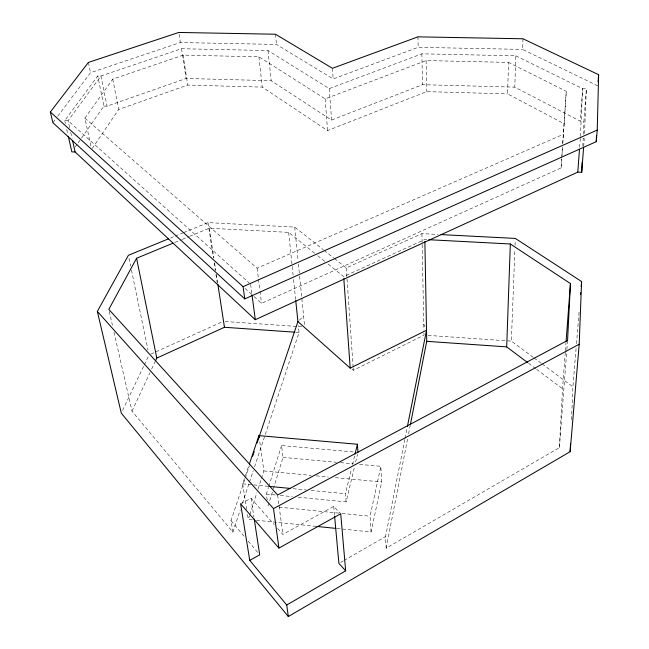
<?xml version="1.0" encoding="UTF-8"?>
<svg xmlns="http://www.w3.org/2000/svg" width="649" height="649" viewBox="0 0 649 649"><rect width="100%" height="100%" fill="white"/><g stroke="black" fill="none" stroke-linecap="round" stroke-linejoin="round"><path stroke-width="0.49" stroke-dasharray="3.25 2.43" d="M562.772 143.859L564.176 123.813L507.575 93.87L508.548 62.401L426.15 60.56L325.173 98.859L258.902 56.82L183.132 55.133L112.739 79.146L84.889 118.126L91.006 146.447M515.866 55.822L582.648 88.694L586.388 88.791L583.913 121.298L580.247 121.176L514.779 87.136L515.866 55.822L421.891 53.826L329.294 88.613L268.021 50.557L181.525 48.724L100.944 75.998L97.772 75.909L64.713 120.633L65.379 123.561M533.235 357.339L511.363 341.106L514.884 249.492M515.038 245.468L515.233 240.43M597.729 85.79L522.575 49.413L522.98 38.778M571.509 419.749L572.929 386.804L576.15 347.71M584.506 133.589L586.388 88.791M582.826 146.293L583.175 138.294M583.354 134.294L583.913 121.298M580.384 136.436L582.648 88.694L580.247 121.176M404.846 439.373L385.53 536.593L386.147 548.186L559.397 447.656L562.529 388.783L565.32 351.701M254.059 296.577L261.547 303.359L561.101 167.904L561.669 159.021M561.734 158.04L562.432 147.185M562.691 143.234L566.269 91.331L508.548 62.401M564.176 123.813L566.269 91.331M561.101 167.904L561.864 156.88M561.937 155.882L562.707 144.857M579.63 147.347L580.295 138.424M565.393 350.703L565.993 342.688M559.397 447.656L566.804 350.46M566.885 349.454L567.567 340.433M583.686 146.496L584.295 138.562L582.291 138.488M576.474 343.702L579.2 310.62M386.147 548.186L407.799 437.799M408.586 433.816L410.144 425.866M405.041 438.383L407.012 428.462M336.863 528.489L371.082 531.993L381.685 481.972L380.841 466.315L358.654 464.295M371.082 531.993L370.068 516.231L380.841 466.315M298.256 497.215L346.104 501.896L354.484 466.923M355.652 462.072L357.518 454.3M346.104 501.896L345.438 493.735L351.547 468.521M352.48 464.635L354.597 455.906M268.037 506.058L273.034 489.841M273.326 488.884L283.013 457.407L281.536 445.547L353.956 451.996M267.193 500.079L266.35 494.1L268.435 487.44M268.735 486.482L281.536 445.547M252.323 519.833L248.299 519.427L249.516 515.622M249.824 514.673L256.858 492.802M258.083 488.997L261.133 479.489M261.442 478.54L263.883 470.931L259.616 440.533M113.989 332.11L131.99 411.166L232.918 532.115L240.227 510.041M242.458 503.324L249.135 483.164M249.451 482.207L253.264 470.687M254.538 466.85L299.051 332.466L298.329 325.53M232.918 532.115L230.963 520.685L245.006 478.921M245.322 477.972L249.451 465.698M246.742 509.538L242.694 483.838L245.241 476.277M245.557 475.328L249.062 464.935M131.99 411.166L149.951 372.721M151.663 369.062L155.079 361.736M122.596 410.411L143.843 365.833M144.281 364.925L148.613 355.822M92.207 148.548L118.67 109.47L187.715 85.06L262.253 87.112L327.55 130.579L426.644 91.639L507.575 93.87M75.284 146.966L77.572 143.697M78.148 142.877L81.011 138.789M81.579 137.969L103.913 106.087L97.772 75.909M52.877 122.677L55.303 119.448M57.729 116.228L90.519 72.688L180.333 42.526L276.498 44.456L333.18 78.959L418.159 47.312L522.575 49.413M299.335 320.192L303.594 316.079M340.636 562.415L343.232 560.923M344.092 560.428L385.53 536.593M277.561 528.383L282.859 534.411L333.708 506.431L340.725 513.789M240.609 503.794L251.049 498.27L274.243 524.619M351.872 368.948L353.364 370.287L424.008 335.127L423.927 331.112M150.876 354.086L222.242 321.799M334.373 258.497L346.274 267.923L421.947 233.616L438.01 234.443M84.889 118.126L257.101 268.215L563.259 134.359M174.784 242.458L181.306 239.765M182.239 239.384L188.762 236.682M189.695 236.301L209.27 228.213L288.651 232.374L314.587 253.207M170.533 238.005L174.273 236.463M175.214 236.082L182.702 232.999M183.643 232.618L207.988 222.615L294.719 227.077L323.275 249.703M103.913 106.087L107.036 106.185L186.093 78.464L271.177 80.711L331.558 120.073L422.45 84.703L514.779 87.136M64.713 120.633L68.064 120.746L249.119 282.964M426.847 239.611L424.835 239.505L343.662 276.563L327.948 263.932M225.162 321.523L301.663 326.755M428.024 335.403L511.363 341.106M296.025 332.256L299.051 332.466M283.013 457.407L336.466 462.275M340.498 462.64L353.608 463.84M263.883 470.931L311.212 475.368M316.241 475.839L328.321 476.974M335.371 477.632L381.685 481.972M242.694 483.838L252.761 484.811M253.767 484.908L267.875 486.263M293.056 488.689L306.15 489.954M311.187 490.441L345.438 493.735M266.35 494.1L276.32 495.073M280.311 495.463L292.269 496.631M279.046 507.153L341.066 513.343M342.064 513.44L370.068 516.231M256.347 520.247L315.73 526.331M534.046 357.94L541.339 363.351M542.15 363.959L572.929 386.804M528.537 363.278L535.823 368.746M536.634 369.354L562.529 388.783M324.062 250.327L333.586 257.872M317.726 255.73L324.8 261.409M245.079 288.432L253.313 295.895M230.963 520.685L245.014 537.38M248.202 541.169L257.783 552.55M423.781 324.078L424.957 326.731M109.259 311.358L112.415 325.19M66.717 129.419L67.837 134.302M69.613 127.585L68.064 120.746L100.944 75.998L107.036 106.185M70.725 132.469L72.047 138.326M88.394 62.434L90.519 72.688M129.005 258.27L130.644 266.155M131.455 270.106L148.021 349.981M112.739 79.146L118.67 109.47M247.52 514.479L248.299 519.427M183.132 55.133L187.715 85.06M209.27 228.213L213.87 258.237M214.641 263.243L215.711 270.244M216.328 274.243L217.707 283.256M181.525 48.724L186.093 78.464M179.075 34.283L180.333 42.526M207.988 222.615L213.351 257.531M214.113 262.521L215.338 270.503M215.955 274.495L217.18 282.477M251.049 498.27L253.937 517.123M277.634 494.984L282.859 534.411M250.628 284.319L251.926 294.151M257.101 268.215L258.367 278.259M258.497 279.257L259.892 290.306M260.022 291.312L261.547 303.359M258.902 56.82L262.253 87.112M268.021 50.557L271.177 80.711M288.651 232.374L292.082 265.441M292.188 266.447L293.129 275.46M293.543 279.476L295.628 299.514M275.484 34.227L276.498 44.456M294.719 227.077L298.013 260.079M298.41 264.078L299.505 275.079M299.603 276.076L304.486 324.987M333.708 506.431L334.624 516.426M325.173 98.859L327.55 130.579M329.294 88.613L331.558 120.073M332.442 68.299L333.18 78.959M346.274 267.923L346.972 277.959M347.037 278.965L353.153 367.277M353.226 368.275L353.364 370.287M417.948 36.847L418.159 47.312M421.947 233.616L422.15 243.667M422.166 244.673L423.902 330.106M421.891 53.826L422.45 84.703M426.15 60.56L426.644 91.639"/><path stroke-width="0.97" d="M596.261 141.669L597.234 130.076L598.638 74.692L522.98 38.778L417.948 36.847L332.442 68.299L275.484 34.227L178.791 32.45L88.394 62.434L50.362 112.001L52.877 122.677L244.762 298.913L596.261 141.669L596.415 135.682M527.726 362.669L506.691 346.882L510.333 243.983L428.859 239.716M168.659 238.775L128.388 255.308L97.326 311.382L121.298 413.137L288.318 616.55L570.138 451.696L579.192 344.246L581.601 281.552L515.314 238.418L441.02 234.597M570.138 451.696L570.479 443.705M72.493 140.281L75.146 152.004L255.3 319.706L577.78 172.131L581.699 172.285L582.137 162.291M510.333 243.983L570.447 283.564L567.567 340.433L277.634 494.984L108.813 309.378L136.574 258.245L172.918 243.229M577.78 172.131L579.484 149.327M566.074 341.682L570.447 283.564M581.699 172.285L583.605 147.485M580.522 294.589L580.693 292.577M581.188 286.566L581.601 281.552M598.062 81.75L598.638 74.692M410.338 424.868L426.726 341.333L424.876 241.517M407.402 426.482L426.523 330.252L350.2 368.121L297.915 321.563L295.733 300.519M355.068 453.967L357.412 444.265L258.927 435.625L249.378 463.986M252.623 456.255L254.213 451.534M257.085 442.983L297.915 321.563M155.509 360.82L156.79 358.078L136.574 258.245M286.736 605.006L345.666 570.836L340.725 513.789L278.932 548.081L240.609 503.794L249.743 560.338L286.736 605.006L288.318 616.55M249.743 560.338L259.705 554.83L254.238 519.111M278.932 548.081L273.513 508.597L579.192 344.246M156.79 358.078L224.457 327.283L295.019 332.183M50.362 112.001L243.083 286.663L597.234 130.076M75.146 152.004L71.844 151.874L68.283 136.249M426.726 341.333L506.691 346.882M268.881 486.361L290.038 488.397M316.736 526.428L335.858 528.391M345.666 570.836L338.908 563.405L334.624 516.426M97.326 311.382L273.513 508.597M217.861 284.254L224.457 327.283M258.927 435.625L259.202 437.588M243.083 286.663L244.762 298.913M252.055 295.133L255.3 319.706M343.808 278.575L350.2 368.121M357.412 444.265L357.98 452.353"/></g></svg>
